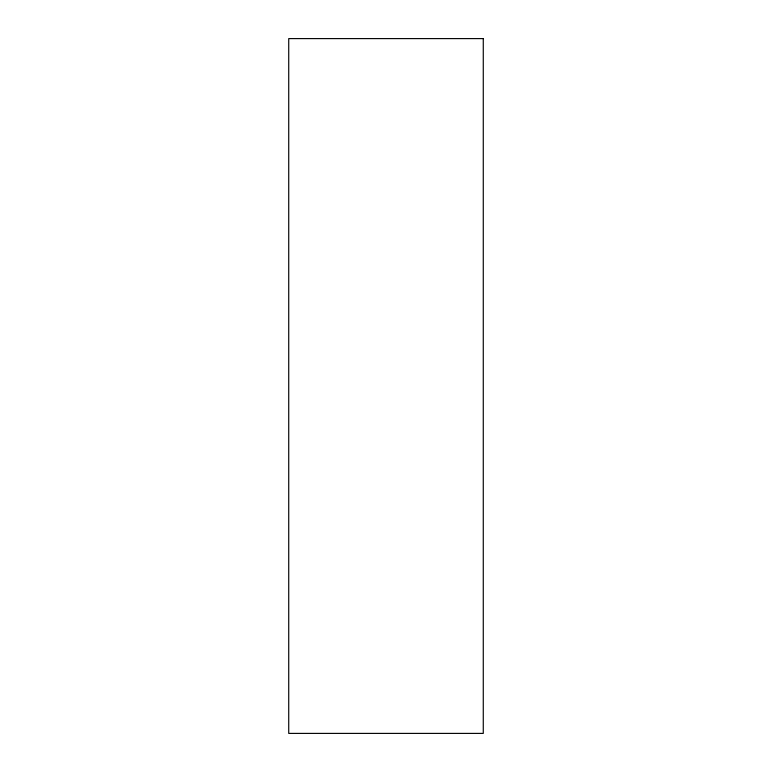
<?xml version="1.0" encoding="UTF-8"?>
<svg xmlns="http://www.w3.org/2000/svg" width="772" height="772" viewBox="0 0 772 772"><rect width="100%" height="100%" fill="white"/><g stroke="black" fill="none" stroke-linecap="round" stroke-linejoin="round"><path stroke-width="1.16" d="M483.272 38.6L288.728 38.6L288.728 733.4L483.272 733.4L483.272 38.6"/></g></svg>
